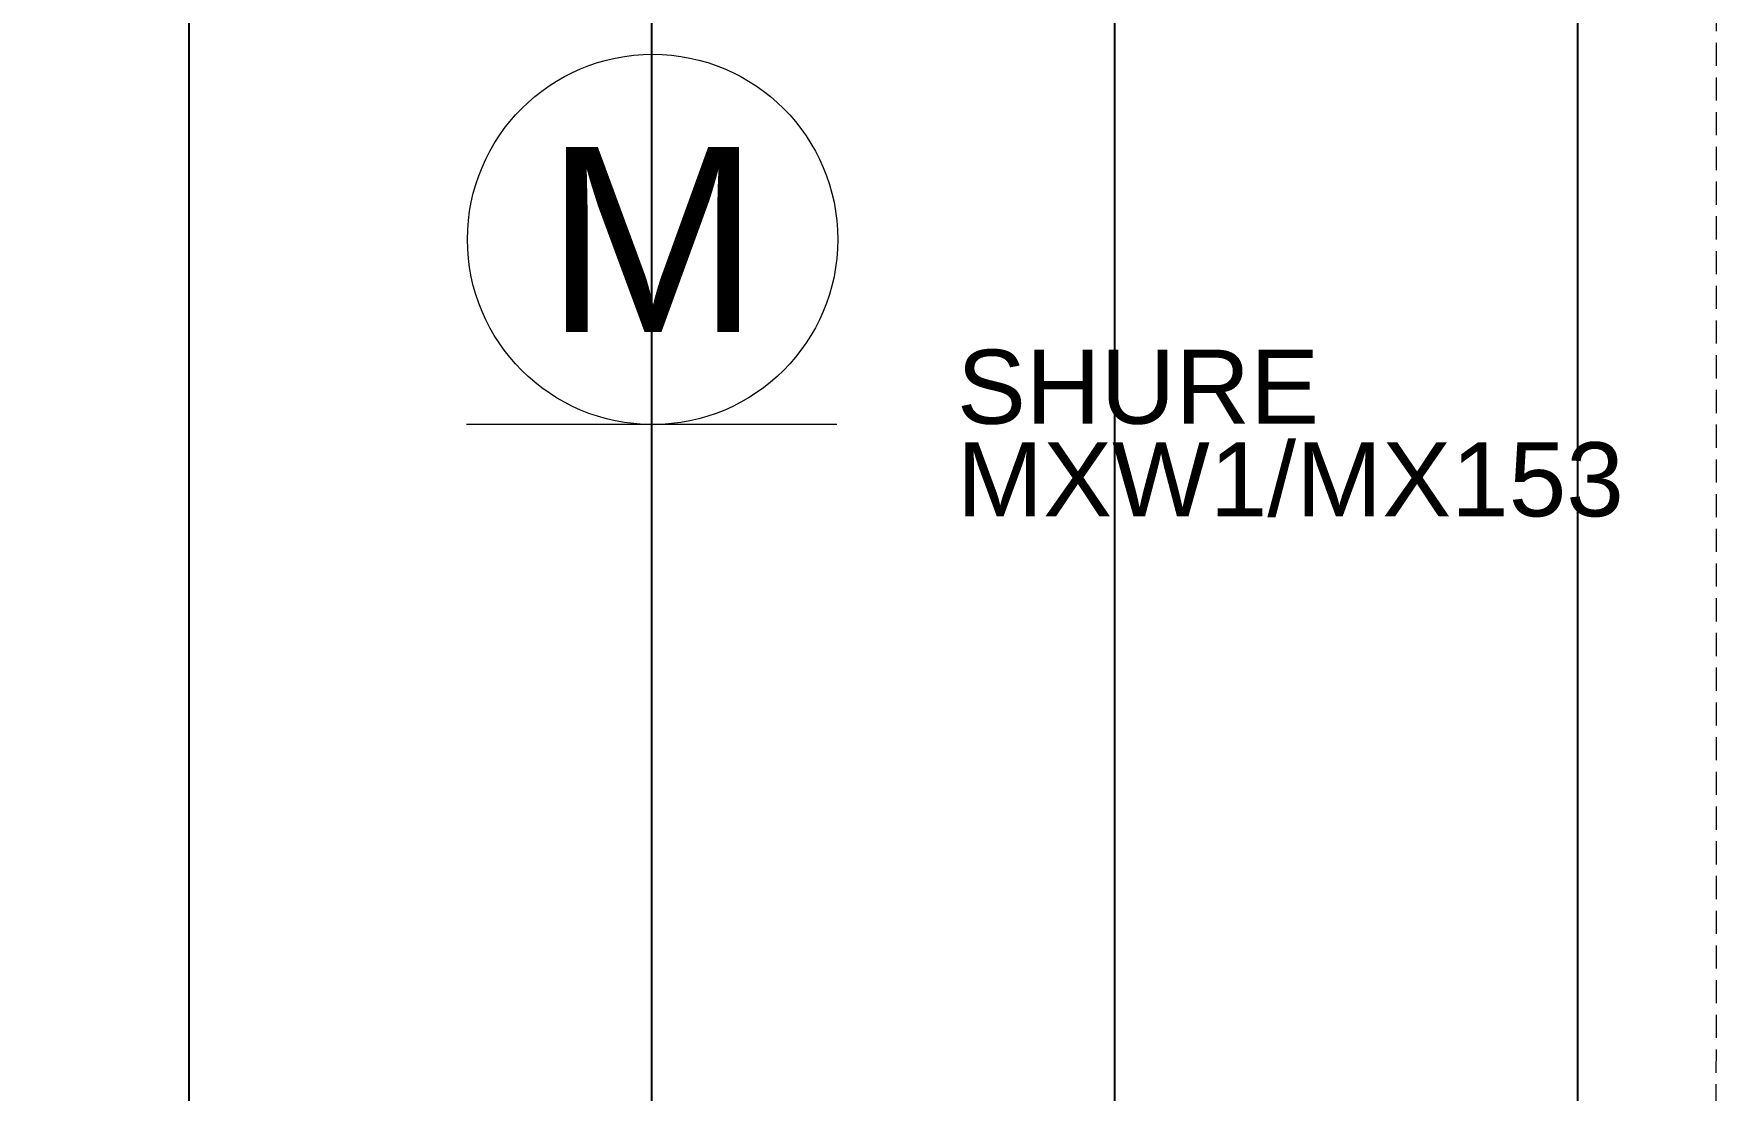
# Model space of a CAD drawing. Header units: millimetres. Extents: x -71336 to -35435, y -26189 to 22712.
# Drawn here: x -37425.4 to -37334.6, y -5764.9 to -5707.9 of the extents above; entities that cross this region are included whole.
import ezdxf
from ezdxf.enums import TextEntityAlignment as Align

# ---------------------------------------------------------------- set-up
doc = ezdxf.new("R2010")
doc.units = ezdxf.units.MM
doc.linetypes.add('DASHED2', pattern=[0.375, 0.25, -0.125])
doc.layers.add('SC - Equipment', color=7, linetype='Continuous', lineweight=13)
doc.layers.add('SC - Xlines', color=252, linetype='Continuous', plot=False)
doc.styles.add('CALIBRI', font='calibri.ttf')
doc.styles.get("Standard").update_dxf_attribs({"font": 'arial.ttf', "height": 35})

# ---------------------------------------------------------------- blocks, each defined once
blk = doc.blocks.new('SHURE MXW1 MX153 - SCHEMATIC')
at = {"layer": 'SC - Equipment'}
blk.add_line((10, 0), (-10, 0), dxfattribs=at)
blk.add_circle((0.053, 10), 10, dxfattribs=at)
at = {"ltscale": 5, "style": 'CALIBRI', "flags": 1}
for tag, p in [('ROOM_TYPE', (34.663, 59.579)), ('LOCATION', (34.663, 54.579)), ('RACK_EQUIPMENT_(Y/N)', (34.663, 49.579)), ('IP_(Y/N)', (34.663, 44.579)), ('POE(WATT)', (34.663, 39.579)), ('AMP(@240V)', (34.663, 34.579)), ('WATT', (34.663, 29.579)), ('BTU/H', (34.663, 24.579)), ('WEIGHT(KG)', (34.663, 19.579)), ('DESCRIPTION', (34.663, 14.579))]:
    blk.add_attdef(tag, p, '', height=2.5, dxfattribs=at)
blk.add_attdef('BRACKET', text='', height=2.5, dxfattribs=at).set_placement((-0.009, -1.5), align=Align.MIDDLE_CENTER)
at = {"layer": 'SC - Equipment', "insert": (0.053, 10), "char_height": 10, "attachment_point": 5}
blk.add_mtext_dynamic_manual_height_columns('M', width=4.14371, gutter_width=150, heights=[0], dxfattribs=at)
at = {"layer": 'SC - Equipment'}
for tag, p in [('MAKE', (16.488, 0.045)), ('MODEL', (16.488, -4.955))]:
    blk.add_attdef(tag, p, '', height=4, dxfattribs=at)

msp = doc.modelspace()

# ---------------------------------------------------------------- linework, layer by layer
at = {"layer": 'SC - Equipment', "color": 251, "linetype": 'DASHED2', "ltscale": 5, "true_color": 0x636466}
msp.add_lwpolyline([(-37334.559, -5653.968), (-37599.559, -5653.968), (-37599.56, -5838.968), (-37334.561, -5838.968)], close=True, dxfattribs=at)
at = {"layer": 'SC - Xlines', "color": 250, "ltscale": 5}
for points in [[(-37417.06, -4973.255), (-37417.06, -5912.151)], [(-37367.06, -4973.255), (-37367.06, -5912.151)]]:
    msp.add_lwpolyline(points, dxfattribs=at)
at = {"layer": 'SC - Xlines', "ltscale": 5}
for points in [[(-37392.06, -4973.253), (-37392.06, -5912.151)], [(-37342.06, -4973.253), (-37342.06, -5912.151)]]:
    msp.add_lwpolyline(points, dxfattribs=at)

# ---------------------------------------------------------------- block references
at = {"ltscale": 5}
msp.add_blockref('SHURE MXW1 MX153 - SCHEMATIC', (-37392.06, -5728.967), dxfattribs=at).add_auto_attribs({'MAKE': 'SHURE', 'MODEL': 'MXW1/MX153'})

doc.saveas('drawing.dxf')
